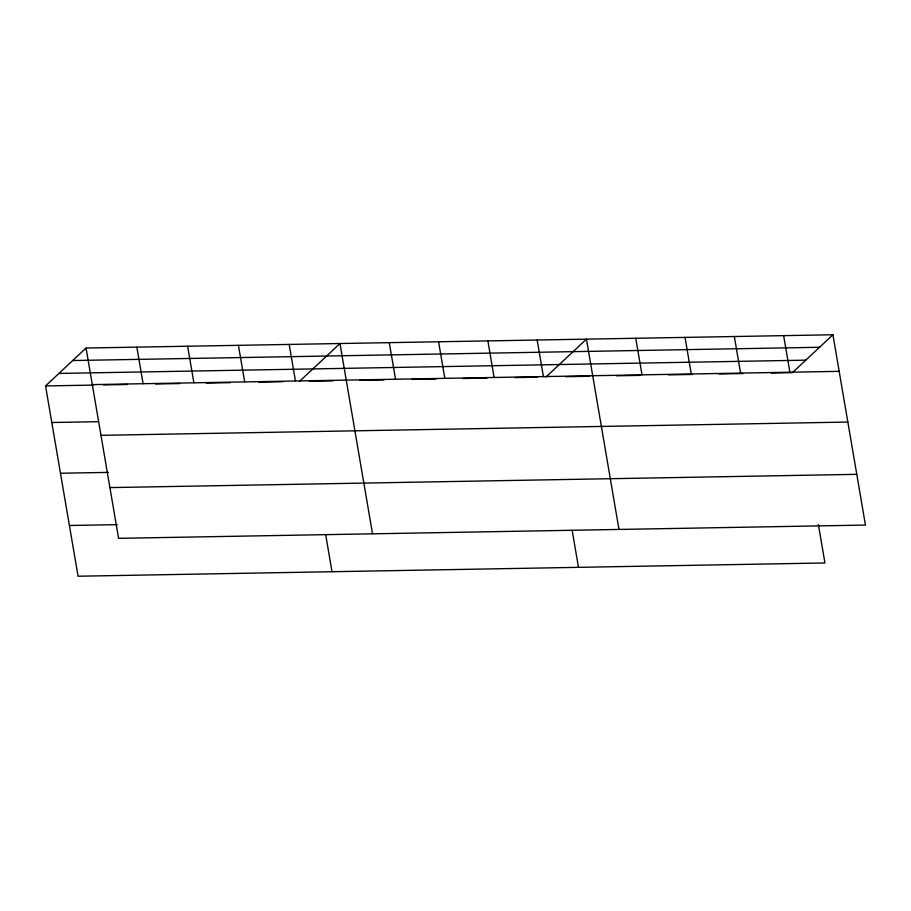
<?xml version="1.0" encoding="UTF-8"?>
<svg xmlns="http://www.w3.org/2000/svg" width="911" height="911" viewBox="0 0 911 911"><rect width="100%" height="100%" fill="white"/><g stroke="black" fill="none" stroke-linecap="round" stroke-linejoin="round"><path stroke-width="1.37" d="M818.385 524.577L824.945 562.964L78.073 576.23L45.55 385.934L86.055 348.036L832.927 334.77L865.45 525.066L118.578 538.333L86.055 348.036M299.491 381.424L339.985 343.527L372.519 533.823M545.951 377.052L586.456 339.154L618.979 529.439M832.927 334.77L792.422 372.667L771.298 373.043M72.686 360.54L819.558 347.273M58.919 373.43L805.791 360.164M92.307 384.613L839.179 371.346M45.55 385.934L93.514 385.08M103.387 384.909L127.369 384.488M155.587 383.986L179.569 383.554M206.376 383.075L230.358 382.654M258.576 382.153L282.558 381.732M309.341 381.253L333.289 380.821M360.05 380.354L383.986 379.921M412.159 379.42L436.096 378.999M462.856 378.52L486.804 378.099M514.966 377.598L537.501 377.2M565.674 376.698L589.611 376.277M616.371 375.799L640.319 375.378M668.48 374.876L692.428 374.444M719.189 373.977L743.125 373.544M51.802 422.51L98.354 421.679M100.973 435.333L847.845 422.066M60.468 473.23L108.443 472.388M109.912 487.601L856.784 474.335M69.407 525.499L117.371 524.645M783.631 335.647L789.883 372.223M734.334 336.523L740.586 373.089M685.038 337.4L691.29 373.965M635.753 338.277L642.004 374.842M572.154 530.327L578.485 567.337M537.16 340.019L543.411 376.596M487.875 340.896L494.115 377.473M438.578 341.773L444.83 378.35M389.282 342.65L395.533 379.227M325.683 534.7L332.014 571.721M289.197 344.426L295.449 381.003M238.42 345.326L244.66 381.903M187.632 346.237L193.884 382.802M136.844 347.137L143.095 383.702"/></g></svg>
